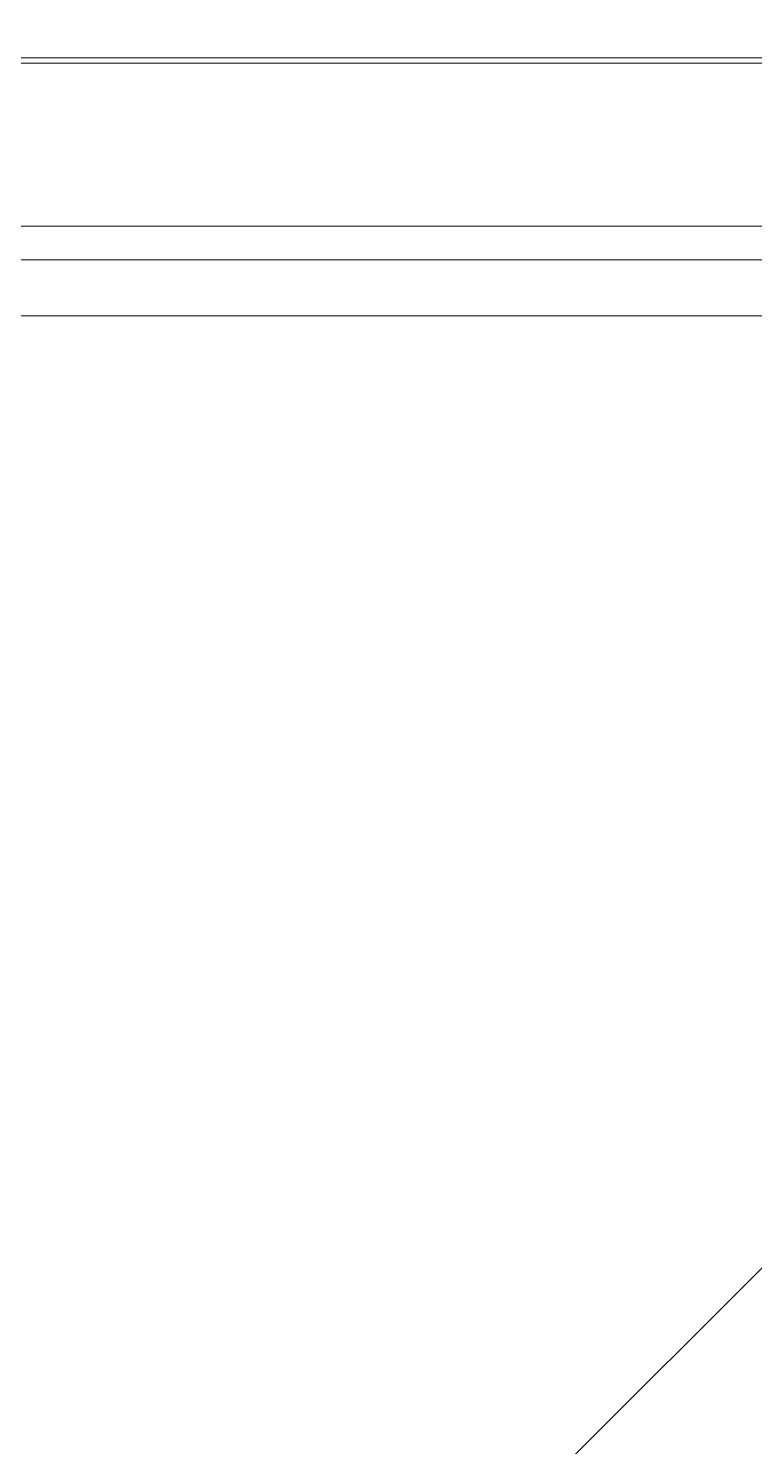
# Model space of a CAD drawing. Header units: millimetres. Extents: x -159872 to 386485, y -250577 to 158966.
# Drawn here: x 369858.4 to 370038, y 15595.6 to 15946.3 of the extents above; entities that cross this region are included whole.
import ezdxf

# ---------------------------------------------------------------- set-up
doc = ezdxf.new("R2010")
doc.units = ezdxf.units.MM
doc.layers.get('0').update_dxf_attribs({"lineweight": 25})
doc.layers.add('LDS-equipment-kitchen equipment', color=3, linetype='Continuous', lineweight=13)

# ---------------------------------------------------------------- blocks, each defined once
blk = doc.blocks.new('A$C73be1ed8')
at = {"transparency": 33554687}
for points in [[(677.1, 659.09, 0), (677.1, 0.91, 0)], [(678.5, 1.4, 0), (678.5, 658.6, 0)], [(614.7, 610.2, 0), (614.7, 39.6, 0)], [(628.5, 42.2, 0), (628.5, 611.2, 0)], [(636.8, 610.15, 0), (636.8, 39.85, 0)]]:
    blk.add_polyline3d(points, dxfattribs=at)
blk = doc.blocks.new('Group-338')
at = {"layer": 'LDS-equipment-kitchen equipment', "xscale": -1, "rotation": 270}
blk.add_blockref('A$C73be1ed8', (309035.65, 51718.06), dxfattribs=at)

msp = doc.modelspace()

# ---------------------------------------------------------------- linework, layer by layer
at = {"layer": 'LDS-equipment-kitchen equipment', "linetype": 'Continuous'}
msp.add_line((381000, 26600), (350384.07392, -4015.92608), dxfattribs=at)

# ---------------------------------------------------------------- block references
at = {"layer": 'LDS-equipment-kitchen equipment', "color": 7}
msp.add_blockref('Group-338', (60673.51323, -36457.51522), dxfattribs=at)

doc.saveas('drawing.dxf')
